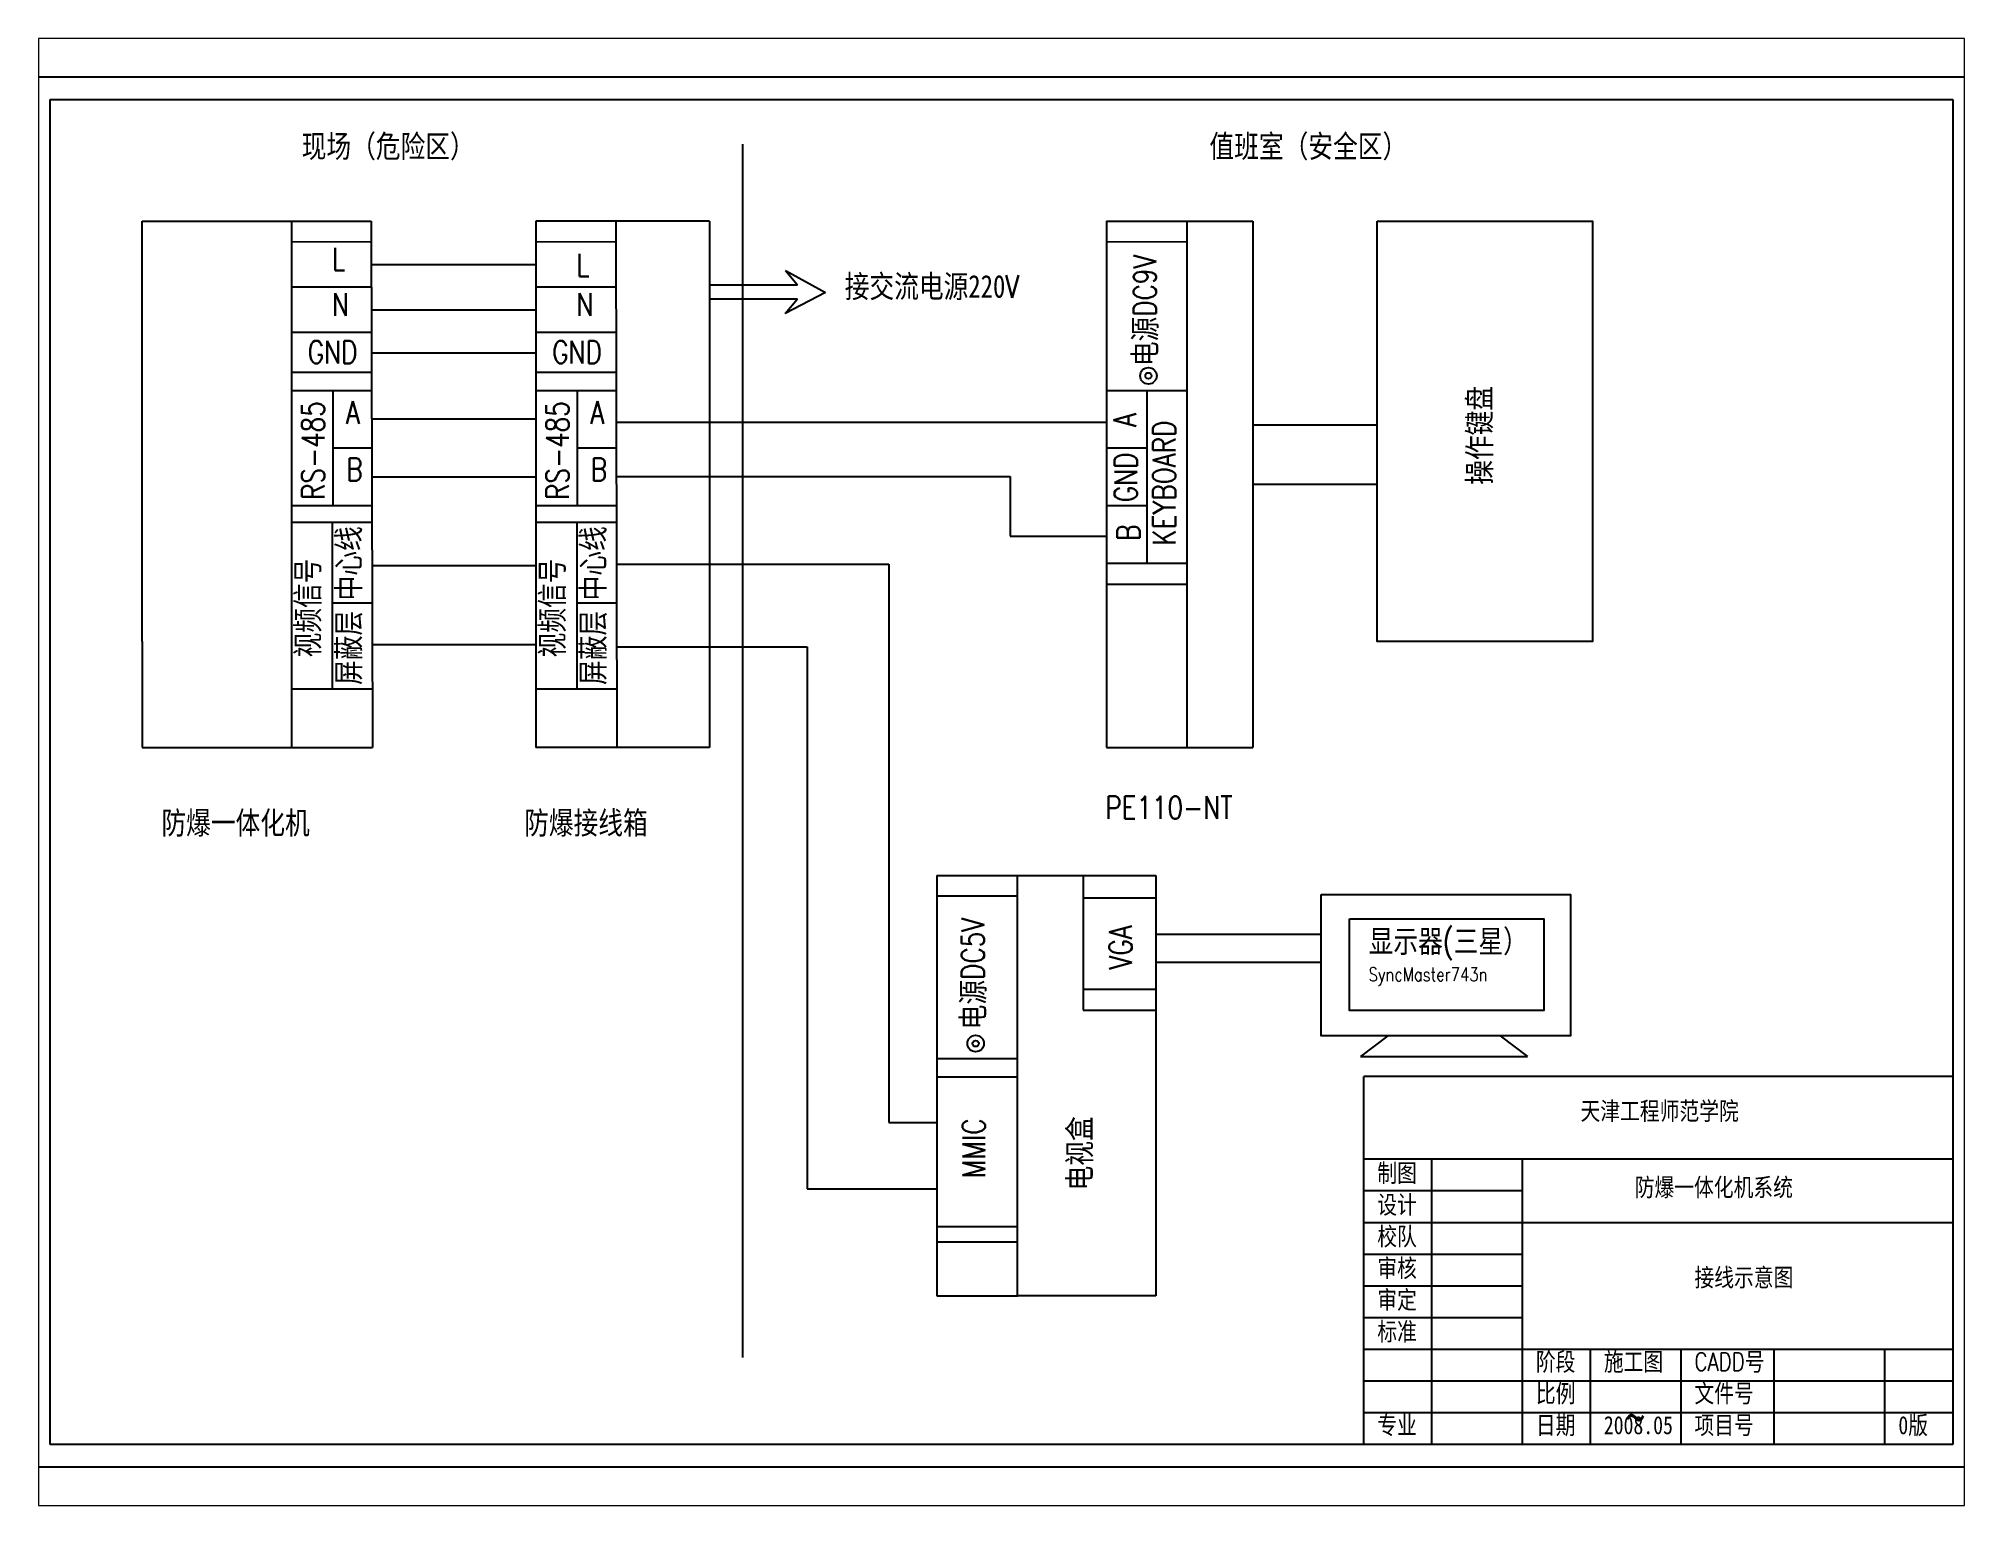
# Paper-space layout '布局1' of a CAD drawing. Header units: millimetres. Extents: x 27 to 240, y 20 to 183.
# The model-space entities are those that its viewports show. They can reach past a viewport. Long polylines and large blocks are cut down to what shows.
import ezdxf

# ---------------------------------------------------------------- set-up
doc = ezdxf.new("R2010")
doc.units = ezdxf.units.MM
doc.layers.add('图层1', color=7, linetype='Continuous')
doc.styles.get("Standard").update_dxf_attribs({"font": 'txt.shx', "width": 0.8})

msp = doc.modelspace()

# ---------------------------------------------------------------- linework, layer by layer
at = {"layer": '图层1', "lineweight": -3}
for p, q in [((214.72, 905.28), (659.72, 905.28)), ((659.72, 598.28), (214.72, 598.28))]:
    msp.add_line(p, q, dxfattribs=at)
at = {"layer": '图层1'}
for p, q in [((234.72, 900.28), (654.72, 900.28)), ((234.72, 603.28), (234.72, 900.28)), ((654.72, 900.28), (654.72, 603.28)), ((387.53, 890.37), (387.53, 622.55)), ((255.07, 873.4), (305.63, 873.4)), ((255.07, 780.61), (255.07, 873.4)), ((287.99, 873.4), (287.99, 757.2)), ((305.62, 873.4), (305.88, 757.2)), ((380.28, 873.4), (341.95, 873.4)), ((341.95, 873.4), (341.95, 757.2)), ((359.58, 873.4), (359.84, 757.2)), ((380.28, 873.4), (380.28, 757.2)), ((467.87, 873.4), (485.52, 873.4)), ((467.87, 873.4), (467.87, 757.2)), ((485.52, 873.4), (500.17, 873.4)), ((485.69, 757.2), (485.69, 873.4)), ((500.17, 873.4), (500.17, 757.2)), ((288.19, 868.87), (305.65, 868.86)), ((342.15, 868.87), (359.61, 868.86)), ((468.07, 868.87), (485.53, 868.86)), ((305.63, 863.8), (341.95, 863.8)), ((288.19, 858.87), (305.67, 858.86)), ((342.15, 858.87), (359.63, 858.86)), ((380.28, 859.34), (399.67, 859.34)), ((397.08, 862.5), (405.84, 857.63)), ((397.08, 862.5), (399.67, 859.34)), ((380.28, 856.22), (399.67, 856.22)), ((405.84, 857.63), (396.97, 852.98)), ((396.97, 852.98), (399.67, 856.22)), ((305.65, 853.85), (341.95, 853.85)), ((288.19, 848.87), (305.69, 848.86)), ((342.15, 848.87), (359.66, 848.86)), ((305.67, 844.33), (341.95, 844.33)), ((288.18, 840.07), (305.71, 840.07)), ((342.15, 840.07), (359.67, 840.07)), ((288.27, 836.04), (305.8, 836.04)), ((297.1, 836.04), (297.1, 810.61)), ((342.23, 836.04), (359.76, 836.04)), ((351.06, 836.04), (351.06, 810.61)), ((467.87, 836.03), (485.69, 836.03)), ((476.78, 836.03), (476.78, 797.89)), ((305.7, 829.76), (341.95, 829.76)), ((359.69, 828.98), (467.87, 828.98)), ((500.17, 828.42), (527.6, 828.42)), ((297.1, 823.32), (305.75, 823.32)), ((351.06, 823.32), (359.71, 823.32)), ((467.87, 823.32), (476.78, 823.32)), ((305.73, 816.98), (341.95, 816.98)), ((359.69, 817.02), (446.61, 817.02)), ((446.61, 817.02), (446.61, 803.87)), ((500.17, 815.3), (527.6, 815.3)), ((287.99, 810.61), (305.85, 810.61)), ((341.95, 810.61), (359.81, 810.61)), ((467.87, 810.61), (476.78, 810.61)), ((287.99, 806.93), (305.77, 806.93)), ((297.02, 806.93), (297.02, 770.14)), ((341.95, 806.93), (359.73, 806.93)), ((350.98, 806.93), (350.98, 770.14)), ((446.61, 803.87), (467.87, 803.87)), ((305.77, 797.35), (341.95, 797.35)), ((359.75, 797.64), (419.83, 797.64)), ((419.83, 797.64), (419.83, 674.43)), ((467.87, 797.89), (485.69, 797.89)), ((467.87, 793.23), (485.69, 793.23)), ((297.02, 789.11), (305.8, 789.11)), ((350.98, 789.11), (359.76, 789.11)), ((255.07, 780.61), (255.07, 757.2)), ((305.83, 779.9), (341.95, 779.9)), ((359.79, 779.43), (401.8, 779.43)), ((401.8, 779.43), (401.8, 659.73)), ((287.99, 770.14), (305.84, 770.14)), ((341.95, 770.14), (359.8, 770.14)), ((255.07, 757.2), (305.87, 757.2)), ((380.28, 757.2), (341.95, 757.2)), ((467.87, 757.2), (500.17, 757.2)), ((430.43, 728.95), (430.43, 636.16)), ((430.43, 728.95), (448.07, 728.95)), ((448.07, 728.95), (462.73, 728.95)), ((448.24, 636.16), (448.24, 728.95)), ((462.73, 728.95), (462.73, 699.2)), ((462.73, 728.95), (478.76, 728.95)), ((478.76, 728.95), (478.76, 636.16)), ((430.63, 724.42), (448.09, 724.42)), ((462.73, 724.03), (478.76, 724.03)), ((478.76, 715.96), (515.25, 715.96)), ((478.76, 709.83), (515.25, 709.83)), ((478.76, 703.79), (462.73, 703.79)), ((462.73, 699.2), (478.76, 699.2)), ((530.01, 693.5), (523.96, 688.97)), ((554.79, 693.5), (560.84, 688.97)), ((523.96, 688.97), (560.84, 688.97)), ((430.62, 688.5), (448.15, 688.5)), ((430.71, 684.47), (448.24, 684.47)), ((654.72, 684.54), (524.72, 684.54)), ((524.72, 603.28), (524.72, 684.54)), ((419.83, 674.43), (430.43, 674.43)), ((654.72, 666.28), (524.72, 666.28)), ((539.72, 603.28), (539.72, 666.28)), ((559.72, 603.28), (559.72, 666.28)), ((401.8, 659.73), (430.43, 659.73)), ((559.72, 659.28), (524.72, 659.28)), ((430.43, 651.45), (448.24, 651.45)), ((654.72, 652.28), (524.72, 652.28)), ((430.43, 648.04), (448.24, 648.04)), ((559.72, 645.28), (524.72, 645.28)), ((559.72, 638.28), (524.72, 638.28)), ((430.43, 636.16), (448.29, 636.16)), ((462.73, 636.16), (448.29, 636.16)), ((478.76, 636.16), (462.73, 636.16)), ((559.72, 631.28), (524.72, 631.28)), ((654.72, 624.28), (524.72, 624.28)), ((574.72, 603.28), (574.72, 624.28)), ((594.72, 603.28), (594.72, 624.28)), ((615.24, 603.28), (615.24, 624.28)), ((639.72, 603.28), (639.72, 624.28)), ((654.72, 617.28), (524.72, 617.28)), ((654.72, 610.28), (524.72, 610.28)), ((654.72, 603.28), (234.72, 603.28))]:
    msp.add_line(p, q, dxfattribs=at)
for points in [[(527.6, 873.4), (575.19, 873.4), (575.19, 780.61), (527.6, 780.61)], [(515.25, 724.71), (570.28, 724.71), (570.28, 693.5), (515.25, 693.5)], [(521.51, 719.34), (564.42, 719.34), (564.42, 699.1), (521.51, 699.1)]]:
    msp.add_lwpolyline(points, close=True, dxfattribs=at)
for centre, radius in [((477.16, 839.25), 1.82), ((477.16, 839.25), 0.675), ((439.01, 691.83), 1.82), ((439.01, 691.83), 0.675)]:
    msp.add_circle(centre, radius, dxfattribs=at)

# ---------------------------------------------------------------- texts
at = {"layer": '图层1', "attachment_point": 1}
for s, insert, char_height, width in [('{\\fSimSun|b0|i0|c134|p54;现场（危险区）}', (290.26, 892.43), 5, 107.2315), ('{\\fSimSun|b0|i0|c134|p54;值班室（安全区）}', (490.62, 892.43), 5, 107.2315), ('L', (296.93, 867.47), 5, 17.4809), ('L', (350.89, 866.2), 5, 17.4809), ('{\\fSimSun|b0|i0|c134|p54;接交流电源220}V', (410.12, 861.5), 5, 107.2315), ('N', (296.95, 857.47), 5, 17.4809), ('N', (350.91, 857.47), 5, 17.4809), ('GND', (291.6, 846.99), 5, 17.4809), ('GND', (345.56, 846.99), 5, 17.4809), ('A', (300.02, 833.64), 5, 17.4809), ('A', (353.98, 833.64), 5, 17.4809), ('B', (300.13, 821.09), 5, 17.4809), ('B', (354.09, 821.09), 5, 17.4809), ('PE110-NT', (467.65, 746.41), 5, 107.2315), ('{\\fSimSun|b0|i0|c134|p54;防爆一体化机}', (259.3, 743.06), 5, 107.2315), ('{\\fSimSun|b0|i0|c134|p54;防爆接线箱}', (339.36, 743.06), 5, 107.2315), ('{\\fSimSun|b0|i0|c134|p54;显示器}({\\fSimSun|b0|i0|c134|p54;三星）\\P\\Ftxt.shx|c0;\\H0.6x;SyncMaster743n}', (525.76, 716.92), 5, 42.9134), ('{\\fSimSun|b0|i0|c134|p54;\\H1.6x;天津工程师范学院}', (572.52, 678.95), 2.5, 88.7704), ('{\\fSimSun|b0|i0|c134|p54;\\H1.6x;制图}', (527.67, 665.25), 2.5, 15), ('{\\fSimSun|b0|i0|c134|p54;\\H1.6x;防爆一体化机系统}', (584.48, 662.1), 2.5, 41.437), ('{\\fSimSun|b0|i0|c134|p54;\\H1.6x;设计}', (527.67, 658.25), 2.5, 15), ('{\\fSimSun|b0|i0|c134|p54;\\H1.6x;校队}', (527.67, 651.25), 2.5, 15), ('{\\fSimSun|b0|i0|c134|p54;\\H1.6x;审核}', (527.67, 644.25), 2.5, 15), ('{\\fSimSun|b0|i0|c134|p54;\\H1.6x;接线示意图}', (597.67, 642.19), 2.5, 30.5481), ('{\\fSimSun|b0|i0|c134|p54;\\H1.6x;审定}', (527.67, 637.25), 2.5, 15), ('{\\fSimSun|b0|i0|c134|p54;\\H1.6x;标准}', (527.67, 630.25), 2.5, 15), ('{\\fSimSun|b0|i0|c134|p54;\\H1.6x;阶段}', (562.67, 623.58), 2.5, 15), ('{\\fSimSun|b0|i0|c134|p54;\\H1.6x;施工图}', (577.67, 623.58), 2.5, 15), ('{\\H1.6x;CADD\\fSimSun|b0|i0|c134|p54;号}', (597.67, 623.58), 2.5, 22.6303), ('{\\fSimSun|b0|i0|c134|p54;\\H1.6x;比例}', (562.67, 616.58), 2.5, 15), ('{\\fSimSun|b0|i0|c134|p54;\\H1.6x;文件号}', (597.67, 616.58), 2.5, 15), ('{\\fSimSun|b0|i0|c134|p54;\\H1.6x;专业}', (527.67, 609.58), 2.5, 15), ('{\\fSimSun|b0|i0|c134|p54;\\H1.6x;日期}', (562.67, 609.58), 2.5, 15), ('{\\fSimSun|b0|i0|c134|p54;\\H1.6x;2008.05}', (577.67, 609.58), 2.5, 23.1758), ('{\\fSimSun|b0|i0|c134|p54;~}', (582.42, 613.22), 8, 15), ('{\\fSimSun|b0|i0|c134|p54;\\H1.6x;项目号}', (597.67, 609.58), 2.5, 15), ('{\\fSimSun|b0|i0|c134|p54;\\H1.6x;0版}', (642.67, 609.58), 2.5, 15)]:
    msp.add_mtext(s, dxfattribs=dict(at, insert=insert, char_height=char_height, width=width))
at = {"layer": '图层1', "char_height": 5, "attachment_point": 1, "rotation": 90}
for s, insert, width in [('{\\fSimSun|b0|i0|c134|p54;电源}DC9V', (473.89, 841.38), 35.232), ('{\\fSimSun|b0|i0|c134|p54;操作键盘}', (547.71, 815.19), 140.9067), ('RS-485', (290.27, 811.85), 35.232), ('RS-485', (344.23, 811.85), 35.232), ('A', (469.41, 827.93), 17.4809), ('KEYBOARD', (478.11, 801.75), 40.4089), ('GND', (469.63, 811.35), 17.4809), ('{\\fSimSun|b0|i0|c134|p54;中心线}', (298.1, 789.66), 17.4809), ('{\\fSimSun|b0|i0|c134|p54;中心线}', (352.06, 789.66), 17.4809), ('B', (470.22, 802.81), 17.4809), ('{\\fSimSun|b0|i0|c134|p54;视频信号}', (289.08, 777.08), 35.232), ('{\\fSimSun|b0|i0|c134|p54;视频信号}', (343.04, 777.08), 35.232), ('{\\fSimSun|b0|i0|c134|p54;屏蔽层}', (298.09, 771), 17.4809), ('{\\fSimSun|b0|i0|c134|p54;屏蔽层}', (352.05, 771), 17.4809), ('{\\fSimSun|b0|i0|c134|p54;电源}DC5V', (435.92, 694.96), 35.232), ('VGA', (468.51, 708.16), 17.4809), ('MMIC', (436.09, 662.1), 17.4809), ('{\\fSimSun|b0|i0|c134|p54;电视盒}', (459.45, 659.39), 40.4089)]:
    msp.add_mtext(s, dxfattribs=dict(at, insert=insert, width=width))

psp = doc.layouts.new('布局1')

# ---------------------------------------------------------------- viewports
at = {"layer": '图层1'}
psp.add_viewport(center=(133.35, 101.6), size=(213.36, 162.56), view_center_point=(444.72, 751.78), view_height=323.8788, dxfattribs=at)

doc.saveas('drawing.dxf')
